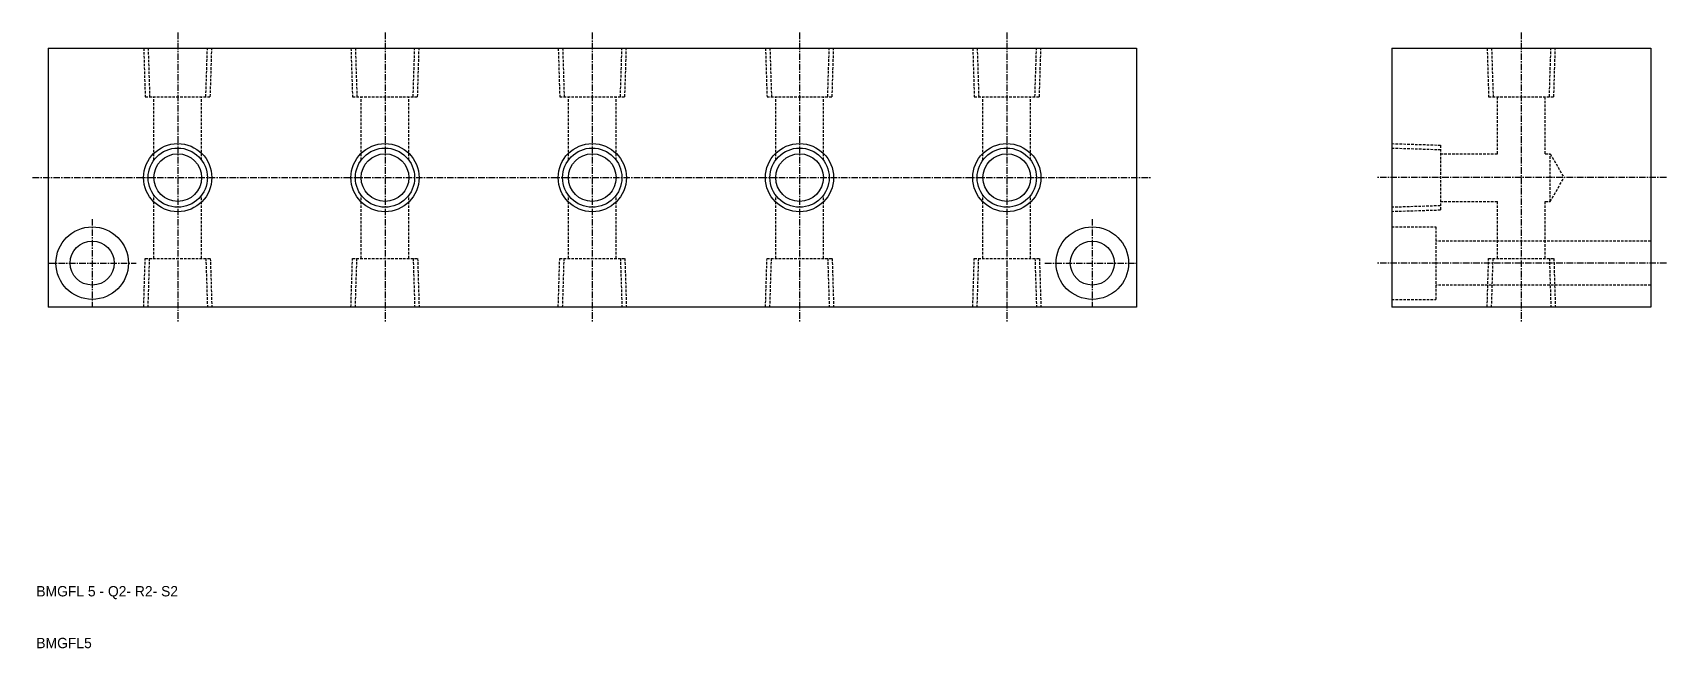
# Model space of a CAD drawing. Extents: x 2065 to 2380, y 303 to 422.
import ezdxf

# ---------------------------------------------------------------- set-up
doc = ezdxf.new("R2010")
doc.units = 0
doc.linetypes.add('CENTER', pattern=[2, 1.25, -0.25, 0.25, -0.25])
doc.linetypes.add('DASHED', pattern=[0.75, 0.5, -0.25])
doc.layers.get('0').update_dxf_attribs({"linetype": 'CONTINUOUS'})
doc.layers.add('CENTER', color=1, linetype='CENTER')

msp = doc.modelspace()

# ---------------------------------------------------------------- linework, layer by layer
at = {"color": 7, "linetype": 'CONTINUOUS'}
for p, q in [((2067.86, 418.73), (2067.86, 368.73)), ((2067.86, 418.73), (2277.86, 418.73)), ((2277.86, 418.73), (2277.86, 368.73)), ((2327.14, 418.73), (2327.14, 368.73)), ((2327.14, 418.73), (2377.14, 418.73)), ((2377.14, 418.73), (2377.14, 368.73)), ((2277.86, 368.73), (2067.86, 368.73)), ((2377.14, 368.73), (2327.14, 368.73))]:
    msp.add_line(p, q, dxfattribs=at)
at = {"color": 3, "linetype": 'DASHED'}
for p, q in [((2086.29, 418.73), (2086.58, 409.33)), ((2087.14, 418.75), (2087.44, 409.33)), ((2098.29, 409.33), (2098.59, 418.75)), ((2099.15, 409.33), (2099.44, 418.73)), ((2126.29, 418.73), (2126.58, 409.33)), ((2127.14, 418.75), (2127.44, 409.33)), ((2138.29, 409.33), (2138.59, 418.75)), ((2139.15, 409.33), (2139.44, 418.73)), ((2166.29, 418.73), (2166.58, 409.33)), ((2167.14, 418.75), (2167.44, 409.33)), ((2178.29, 409.33), (2178.59, 418.75)), ((2179.15, 409.33), (2179.44, 418.73)), ((2206.29, 418.73), (2206.58, 409.33)), ((2207.14, 418.75), (2207.44, 409.33)), ((2218.29, 409.33), (2218.59, 418.75)), ((2219.15, 409.33), (2219.44, 418.73)), ((2246.29, 418.73), (2246.58, 409.33)), ((2247.14, 418.75), (2247.44, 409.33)), ((2258.29, 409.33), (2258.59, 418.75)), ((2259.15, 409.33), (2259.44, 418.73)), ((2345.56, 418.73), (2345.85, 409.33)), ((2346.41, 418.75), (2346.71, 409.33)), ((2357.57, 409.33), (2357.86, 418.75)), ((2358.42, 409.33), (2358.72, 418.73)), ((2086.58, 409.33), (2099.15, 409.33)), ((2088.26, 397.13), (2088.26, 409.33)), ((2097.46, 397.13), (2097.46, 409.33)), ((2126.58, 409.33), (2139.15, 409.33)), ((2128.26, 397.13), (2128.26, 409.33)), ((2137.46, 397.13), (2137.46, 409.33)), ((2166.58, 409.33), (2179.15, 409.33)), ((2168.26, 397.13), (2168.26, 409.33)), ((2177.46, 397.13), (2177.46, 409.33)), ((2206.58, 409.33), (2219.15, 409.33)), ((2208.26, 397.13), (2208.26, 409.33)), ((2217.46, 397.13), (2217.46, 409.33)), ((2246.58, 409.33), (2259.15, 409.33)), ((2248.26, 397.13), (2248.26, 409.33)), ((2257.46, 397.13), (2257.46, 409.33)), ((2345.85, 409.33), (2358.42, 409.33)), ((2347.54, 398.33), (2347.54, 409.33)), ((2356.74, 398.33), (2356.74, 409.33)), ((2327.14, 400.3), (2336.54, 400.01)), ((2327.14, 399.45), (2336.54, 399.15)), ((2336.54, 400.01), (2336.54, 387.44)), ((2336.54, 398.33), (2347.54, 398.33)), ((2356.74, 398.33), (2357.74, 398.33)), ((2357.74, 389.13), (2357.74, 398.33)), ((2357.74, 398.33), (2360.39, 393.73)), ((2357.74, 389.13), (2360.39, 393.73)), ((2088.26, 378.13), (2088.26, 390.32)), ((2097.46, 378.13), (2097.46, 390.32)), ((2128.26, 378.13), (2128.26, 390.32)), ((2137.46, 378.13), (2137.46, 390.32)), ((2168.26, 378.13), (2168.26, 390.32)), ((2177.46, 378.13), (2177.46, 390.32)), ((2208.26, 378.13), (2208.26, 390.32)), ((2217.46, 378.13), (2217.46, 390.32)), ((2248.26, 378.13), (2248.26, 390.32)), ((2257.46, 378.13), (2257.46, 390.32)), ((2336.54, 388.3), (2327.14, 388)), ((2336.54, 389.13), (2347.54, 389.13)), ((2347.54, 378.13), (2347.54, 389.13)), ((2356.74, 378.13), (2356.74, 389.13)), ((2356.74, 389.13), (2357.74, 389.13)), ((2336.54, 387.44), (2327.14, 387.15)), ((2327.14, 384.23), (2335.64, 384.23)), ((2335.64, 384.23), (2335.64, 370.23)), ((2377.14, 381.48), (2335.64, 381.48)), ((2086.29, 368.73), (2086.58, 378.13)), ((2086.58, 378.13), (2099.15, 378.13)), ((2087.14, 368.7), (2087.44, 378.13)), ((2098.29, 378.13), (2098.59, 368.7)), ((2099.15, 378.13), (2099.44, 368.73)), ((2126.29, 368.73), (2126.58, 378.13)), ((2126.58, 378.13), (2139.15, 378.13)), ((2127.14, 368.7), (2127.44, 378.13)), ((2138.29, 378.13), (2138.59, 368.7)), ((2139.15, 378.13), (2139.44, 368.73)), ((2166.29, 368.73), (2166.58, 378.13)), ((2166.58, 378.13), (2179.15, 378.13)), ((2167.14, 368.7), (2167.44, 378.13)), ((2178.29, 378.13), (2178.59, 368.7)), ((2179.15, 378.13), (2179.44, 368.73)), ((2206.29, 368.73), (2206.58, 378.13)), ((2206.58, 378.13), (2219.15, 378.13)), ((2207.14, 368.7), (2207.44, 378.13)), ((2218.29, 378.13), (2218.59, 368.7)), ((2219.15, 378.13), (2219.44, 368.73)), ((2246.29, 368.73), (2246.58, 378.13)), ((2246.58, 378.13), (2259.15, 378.13)), ((2247.14, 368.7), (2247.44, 378.13)), ((2258.29, 378.13), (2258.59, 368.7)), ((2259.15, 378.13), (2259.44, 368.73)), ((2345.56, 368.73), (2345.85, 378.13)), ((2345.85, 378.13), (2358.42, 378.13)), ((2346.41, 368.7), (2346.71, 378.13)), ((2357.57, 378.13), (2357.86, 368.7)), ((2358.42, 378.13), (2358.72, 368.73)), ((2377.14, 372.98), (2335.64, 372.98)), ((2327.14, 370.23), (2335.64, 370.23))]:
    msp.add_line(p, q, dxfattribs=at)
at = {"color": 3, "linetype": 'CONTINUOUS'}
for centre in [(2092.86, 393.73), (2132.86, 393.73), (2172.86, 393.73), (2212.86, 393.73), (2252.86, 393.73)]:
    msp.add_circle(centre, 6.58, dxfattribs=at)
at = {"color": 7, "linetype": 'CONTINUOUS'}
for centre, radius in [((2092.86, 393.73), 5.72), ((2092.86, 393.73), 4.6), ((2132.86, 393.73), 5.72), ((2132.86, 393.73), 4.6), ((2172.86, 393.73), 5.72), ((2172.86, 393.73), 4.6), ((2212.86, 393.73), 5.72), ((2212.86, 393.73), 4.6), ((2252.86, 393.73), 5.72), ((2252.86, 393.73), 4.6), ((2076.36, 377.23), 7), ((2269.36, 377.23), 7), ((2076.36, 377.23), 4.25), ((2269.36, 377.23), 4.25)]:
    msp.add_circle(centre, radius, dxfattribs=at)
at = {"layer": 'CENTER', "color": 1, "linetype": 'CENTER'}
for p, q in [((2092.86, 421.73), (2092.86, 365.73)), ((2132.86, 421.73), (2132.86, 365.73)), ((2172.86, 421.73), (2172.86, 365.73)), ((2212.86, 421.73), (2212.86, 365.73)), ((2252.86, 421.73), (2252.86, 365.73)), ((2352.14, 421.73), (2352.14, 365.73)), ((2064.86, 393.73), (2280.86, 393.73)), ((2380.14, 393.73), (2324.14, 393.73)), ((2076.36, 385.73), (2076.36, 368.73)), ((2269.36, 385.73), (2269.36, 368.73)), ((2067.86, 377.23), (2084.86, 377.23)), ((2260.22, 377.23), (2277.86, 377.23)), ((2380.14, 377.23), (2324.14, 377.23))]:
    msp.add_line(p, q, dxfattribs=at)

# ---------------------------------------------------------------- texts
at = {"color": 7, "linetype": 'CONTINUOUS'}
for s, p in [('BMGFL 5 - Q2- R2- S2', (2065.57, 312.87)), ('BMGFL5', (2065.57, 302.87))]:
    msp.add_text(s, height=2, dxfattribs=at).set_placement(p)

doc.saveas('drawing.dxf')
